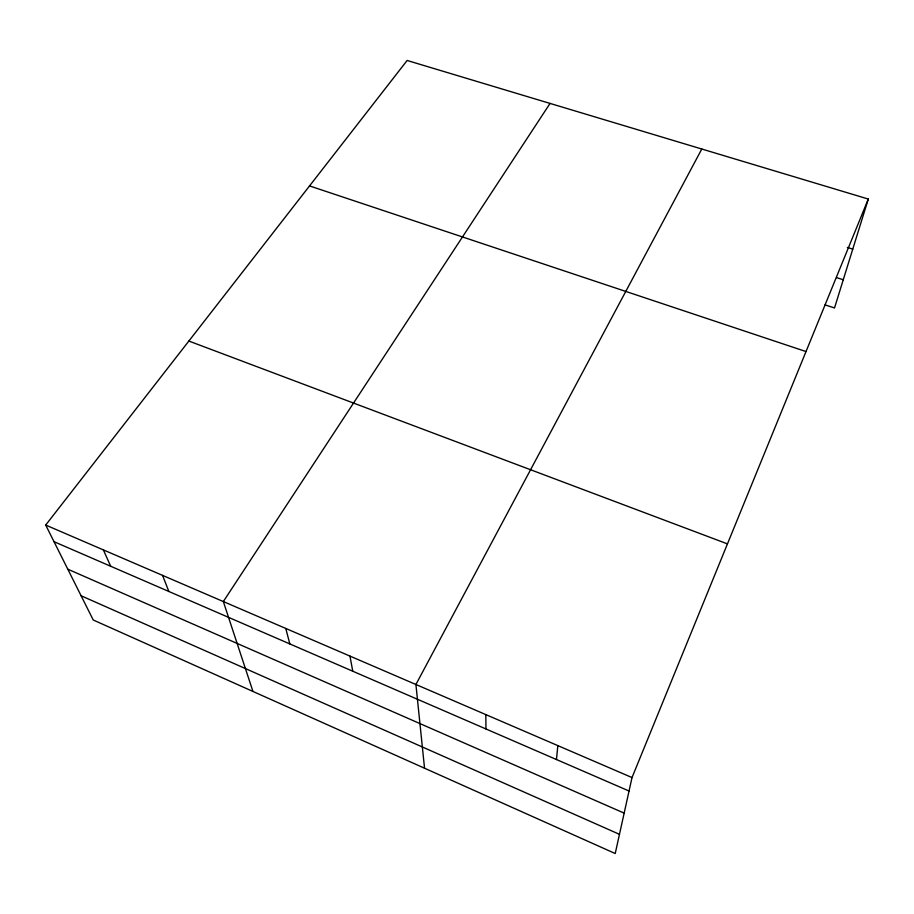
<?xml version="1.0" encoding="UTF-8"?>
<svg xmlns="http://www.w3.org/2000/svg" width="914" height="914" viewBox="0 0 914 914"><rect width="100%" height="100%" fill="white"/><g stroke="black" fill="none" stroke-linecap="round" stroke-linejoin="round"><path stroke-width="1.37" d="M556.455 759.534L557.848 745.618M868.3 199.046L632.02 777.563L615.225 853.527L93.239 620L45.7 525.059L407.13 60.473L868.3 199.046L834.516 307.949L825.056 304.888M701.803 149.016L415.916 684.495L424.542 768.217M550.057 103.419L223.336 601.561L252.95 691.452M847.335 247.443L852.762 249.134M836.504 277.593L843.268 279.741M309.538 185.919L806.011 351.559M188.855 341.048L727.453 543.887M45.7 525.059L632.02 777.563M54.017 541.682L629.049 791.01M67.796 569.182L624.159 813.129M81.095 595.757L619.475 834.333M103.362 549.897L110.697 566.257M162.555 575.386L168.85 591.472M285.785 628.455L289.818 643.924M349.948 656.081L352.77 671.219M485.837 714.611L485.951 728.961"/></g></svg>
